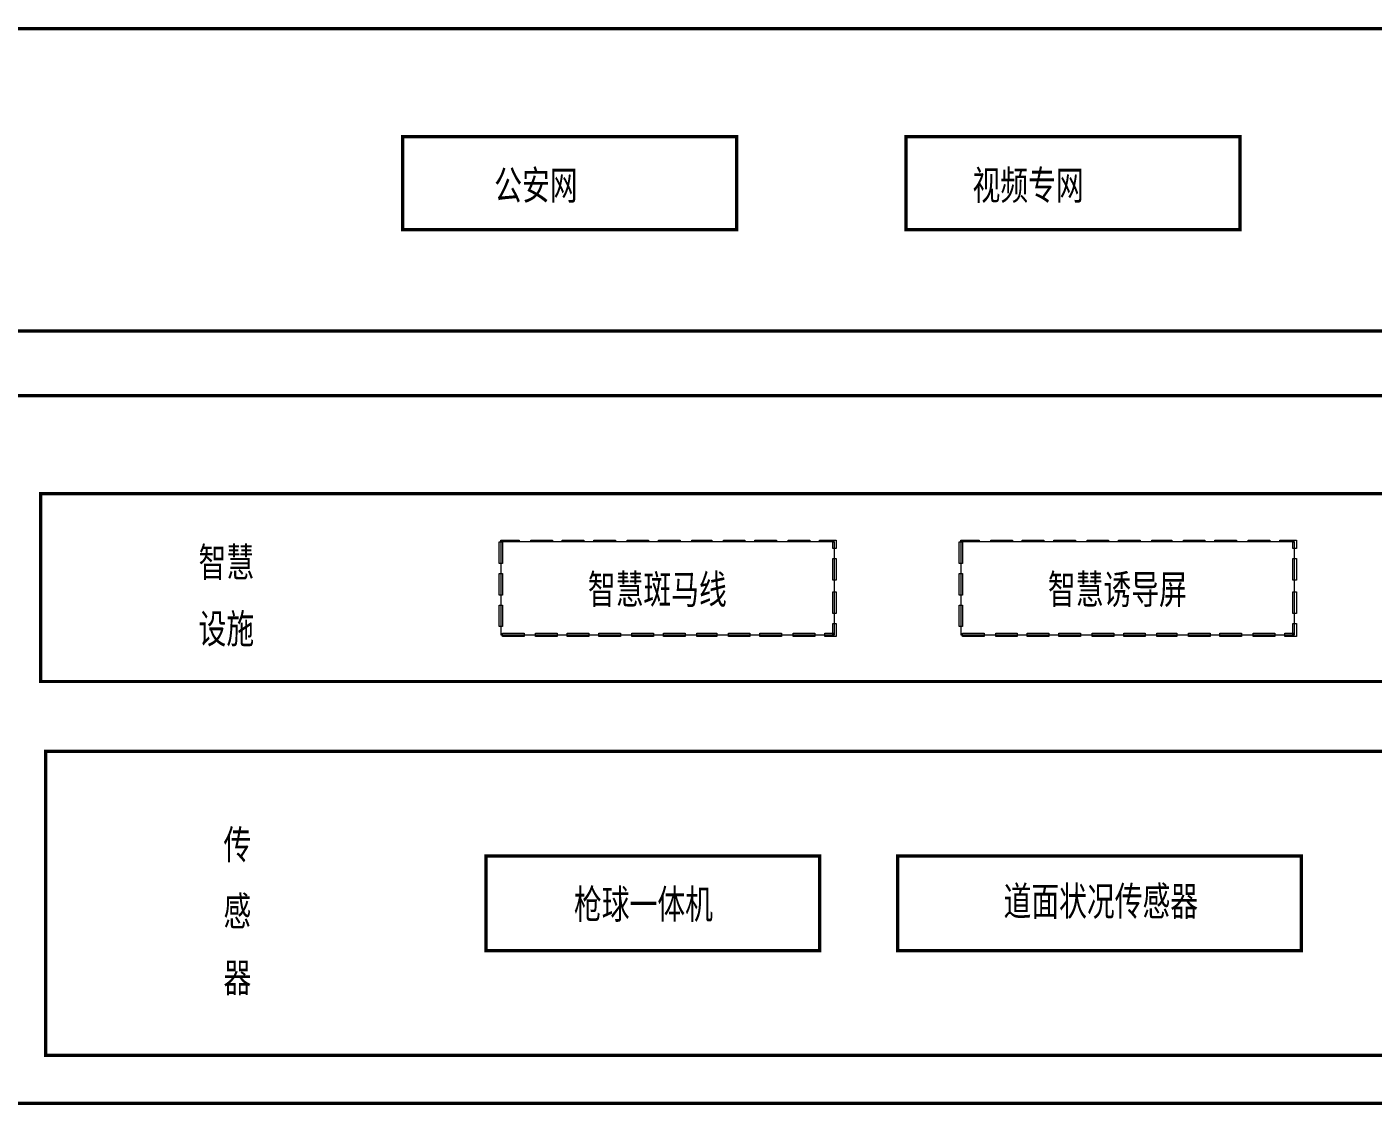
# Model space of a CAD drawing. Header units: millimetres. Extents: x 2630 to 3503, y 1668 to 1965.
# Drawn here: x 2722.8 to 2861.5, y 1746.4 to 1857.5 of the extents above; entities that cross this region are included whole.
import ezdxf

# ---------------------------------------------------------------- set-up
doc = ezdxf.new("R2010")
doc.units = ezdxf.units.MM
doc.styles.add('WMF-宋体1', font='', dxfattribs={"width": 0.7})
doc.styles.get('WMF-宋体1').set_extended_font_data('仿宋_GB2312')

msp = doc.modelspace()

# ---------------------------------------------------------------- linework, layer by layer
at = {"color": 7, "lineweight": 0, "const_width": 0.342}
for points in [[(2704.55, 1826.18), (2984.91, 1826.18), (2984.91, 1857.33), (2704.55, 1857.33), (2704.55, 1826.18)], [(2761.54, 1836.62), (2795.95, 1836.62), (2795.95, 1846.2), (2761.54, 1846.2), (2761.54, 1836.62)], [(2813.4, 1836.62), (2847.81, 1836.62), (2847.81, 1846.2), (2813.4, 1846.2), (2813.4, 1836.62)], [(2704.03, 1746.59), (2986.1, 1746.59), (2986.1, 1819.5), (2704.03, 1819.5), (2704.03, 1746.59)], [(2724.23, 1790.06), (2981.65, 1790.06), (2981.65, 1809.41), (2724.23, 1809.41), (2724.23, 1790.06)], [(2724.74, 1751.55), (2982.17, 1751.55), (2982.17, 1782.88), (2724.74, 1782.88), (2724.74, 1751.55)], [(2770.1, 1762.34), (2804.5, 1762.34), (2804.5, 1772.09), (2770.1, 1772.09), (2770.1, 1762.34)], [(2812.55, 1762.34), (2854.14, 1762.34), (2854.14, 1772.09), (2812.55, 1772.09), (2812.55, 1762.34)]]:
    msp.add_lwpolyline(points, close=True, dxfattribs=at)
at = {"color": 7, "lineweight": 0}
for points in [[(2704.55, 1857.33), (2704.55, 1826.18), (2984.91, 1826.18), (2984.91, 1857.33), (2704.55, 1857.33)], [(2761.54, 1846.2), (2761.54, 1836.62), (2795.95, 1836.62), (2795.95, 1846.2), (2761.54, 1846.2)], [(2813.4, 1846.2), (2813.4, 1836.62), (2847.81, 1836.62), (2847.81, 1846.2), (2813.4, 1846.2)], [(2704.03, 1819.5), (2704.03, 1746.59), (2986.1, 1746.59), (2986.1, 1819.5), (2704.03, 1819.5)], [(2724.23, 1809.41), (2724.23, 1790.06), (2981.65, 1790.06), (2981.65, 1809.41), (2724.23, 1809.41)], [(2771.81, 1804.44), (2771.81, 1802.22), (2771.47, 1802.22), (2771.47, 1804.44), (2771.81, 1804.44)], [(2773.52, 1804.44), (2771.64, 1804.44), (2771.64, 1804.61), (2773.52, 1804.61), (2773.52, 1804.44)], [(2771.64, 1804.44), (2771.64, 1794.86), (2806.04, 1794.86), (2806.04, 1804.44), (2771.64, 1804.44)], [(2771.64, 1804.44), (2771.64, 1794.86), (2806.04, 1794.86), (2806.04, 1804.44), (2771.64, 1804.44)], [(2776.95, 1804.44), (2774.72, 1804.44), (2774.72, 1804.61), (2776.95, 1804.61), (2776.95, 1804.44)], [(2780.2, 1804.44), (2777.97, 1804.44), (2777.97, 1804.61), (2780.2, 1804.61), (2780.2, 1804.44)], [(2783.45, 1804.44), (2781.23, 1804.44), (2781.23, 1804.61), (2783.45, 1804.61), (2783.45, 1804.44)], [(2786.87, 1804.44), (2784.65, 1804.44), (2784.65, 1804.61), (2786.87, 1804.61), (2786.87, 1804.44)], [(2790.13, 1804.44), (2787.9, 1804.44), (2787.9, 1804.61), (2790.13, 1804.61), (2790.13, 1804.44)], [(2793.38, 1804.44), (2791.32, 1804.44), (2791.32, 1804.61), (2793.38, 1804.61), (2793.38, 1804.44)], [(2796.8, 1804.44), (2794.58, 1804.44), (2794.58, 1804.61), (2796.8, 1804.61), (2796.8, 1804.44)], [(2800.05, 1804.44), (2797.83, 1804.44), (2797.83, 1804.61), (2800.05, 1804.61), (2800.05, 1804.44)], [(2803.48, 1804.44), (2801.25, 1804.44), (2801.25, 1804.61), (2803.48, 1804.61), (2803.48, 1804.44)], [(2805.87, 1803.76), (2805.87, 1804.44), (2806.04, 1804.44), (2804.5, 1804.44), (2804.5, 1804.61), (2806.21, 1804.61), (2806.21, 1803.76), (2805.87, 1803.76)], [(2819.22, 1804.44), (2819.22, 1802.22), (2818.88, 1802.22), (2818.88, 1804.44), (2819.22, 1804.44)], [(2820.93, 1804.44), (2819.05, 1804.44), (2819.05, 1804.61), (2820.93, 1804.61), (2820.93, 1804.44)], [(2819.05, 1804.44), (2819.05, 1794.86), (2853.45, 1794.86), (2853.45, 1804.44), (2819.05, 1804.44)], [(2824.36, 1804.44), (2822.13, 1804.44), (2822.13, 1804.61), (2824.36, 1804.61), (2824.36, 1804.44)], [(2827.61, 1804.44), (2825.38, 1804.44), (2825.38, 1804.61), (2827.61, 1804.61), (2827.61, 1804.44)], [(2830.86, 1804.44), (2828.64, 1804.44), (2828.64, 1804.61), (2830.86, 1804.61), (2830.86, 1804.44)], [(2834.28, 1804.44), (2832.06, 1804.44), (2832.06, 1804.61), (2834.28, 1804.61), (2834.28, 1804.44)], [(2837.54, 1804.44), (2835.31, 1804.44), (2835.31, 1804.61), (2837.54, 1804.61), (2837.54, 1804.44)], [(2840.79, 1804.44), (2838.74, 1804.44), (2838.74, 1804.61), (2840.79, 1804.61), (2840.79, 1804.44)], [(2844.21, 1804.44), (2841.99, 1804.44), (2841.99, 1804.61), (2844.21, 1804.61), (2844.21, 1804.44)], [(2847.46, 1804.44), (2845.24, 1804.44), (2845.24, 1804.61), (2847.46, 1804.61), (2847.46, 1804.44)], [(2850.89, 1804.44), (2848.66, 1804.44), (2848.66, 1804.61), (2850.89, 1804.61), (2850.89, 1804.44)], [(2853.28, 1803.76), (2853.28, 1804.44), (2853.45, 1804.44), (2851.91, 1804.44), (2851.91, 1804.61), (2853.63, 1804.61), (2853.63, 1803.76), (2853.28, 1803.76)], [(2805.87, 1800.5), (2805.87, 1802.73), (2806.21, 1802.73), (2806.21, 1800.5), (2805.87, 1800.5)], [(2853.28, 1800.5), (2853.28, 1802.73), (2853.63, 1802.73), (2853.63, 1800.5), (2853.28, 1800.5)], [(2771.81, 1801.19), (2771.81, 1798.96), (2771.47, 1798.96), (2771.47, 1801.19), (2771.81, 1801.19)], [(2819.22, 1801.19), (2819.22, 1798.96), (2818.88, 1798.96), (2818.88, 1801.19), (2819.22, 1801.19)], [(2771.81, 1797.94), (2771.81, 1795.71), (2771.47, 1795.71), (2771.47, 1797.94), (2771.81, 1797.94)], [(2805.87, 1797.08), (2805.87, 1799.31), (2806.21, 1799.31), (2806.21, 1797.08), (2805.87, 1797.08)], [(2819.22, 1797.94), (2819.22, 1795.71), (2818.88, 1795.71), (2818.88, 1797.94), (2819.22, 1797.94)], [(2853.28, 1797.08), (2853.28, 1799.31), (2853.63, 1799.31), (2853.63, 1797.08), (2853.28, 1797.08)], [(2805.02, 1795.03), (2806.04, 1795.03), (2805.87, 1794.86), (2805.87, 1796.05), (2806.21, 1796.05), (2806.21, 1794.69), (2805.02, 1794.69), (2805.02, 1795.03)], [(2852.43, 1795.03), (2853.45, 1795.03), (2853.28, 1794.86), (2853.28, 1796.05), (2853.63, 1796.05), (2853.63, 1794.69), (2852.43, 1794.69), (2852.43, 1795.03)], [(2771.81, 1795.03), (2774.04, 1795.03), (2774.04, 1794.69), (2771.81, 1794.69), (2771.81, 1795.03)], [(2775.23, 1795.03), (2777.46, 1795.03), (2777.46, 1794.69), (2775.23, 1794.69), (2775.23, 1795.03)], [(2778.49, 1795.03), (2780.71, 1795.03), (2780.71, 1794.69), (2778.49, 1794.69), (2778.49, 1795.03)], [(2781.74, 1795.03), (2783.96, 1795.03), (2783.96, 1794.69), (2781.74, 1794.69), (2781.74, 1795.03)], [(2785.16, 1795.03), (2787.39, 1795.03), (2787.39, 1794.69), (2785.16, 1794.69), (2785.16, 1795.03)], [(2788.41, 1795.03), (2790.64, 1795.03), (2790.64, 1794.69), (2788.41, 1794.69), (2788.41, 1795.03)], [(2791.84, 1795.03), (2793.89, 1795.03), (2793.89, 1794.69), (2791.84, 1794.69), (2791.84, 1795.03)], [(2795.09, 1795.03), (2797.31, 1795.03), (2797.31, 1794.69), (2795.09, 1794.69), (2795.09, 1795.03)], [(2798.34, 1795.03), (2800.57, 1795.03), (2800.57, 1794.69), (2798.34, 1794.69), (2798.34, 1795.03)], [(2801.76, 1795.03), (2803.99, 1795.03), (2803.99, 1794.69), (2801.76, 1794.69), (2801.76, 1795.03)], [(2819.22, 1795.03), (2821.45, 1795.03), (2821.45, 1794.69), (2819.22, 1794.69), (2819.22, 1795.03)], [(2822.65, 1795.03), (2824.87, 1795.03), (2824.87, 1794.69), (2822.65, 1794.69), (2822.65, 1795.03)], [(2825.9, 1795.03), (2828.12, 1795.03), (2828.12, 1794.69), (2825.9, 1794.69), (2825.9, 1795.03)], [(2829.15, 1795.03), (2831.38, 1795.03), (2831.38, 1794.69), (2829.15, 1794.69), (2829.15, 1795.03)], [(2832.57, 1795.03), (2834.8, 1795.03), (2834.8, 1794.69), (2832.57, 1794.69), (2832.57, 1795.03)], [(2835.83, 1795.03), (2838.05, 1795.03), (2838.05, 1794.69), (2835.83, 1794.69), (2835.83, 1795.03)], [(2839.25, 1795.03), (2841.3, 1795.03), (2841.3, 1794.69), (2839.25, 1794.69), (2839.25, 1795.03)], [(2842.5, 1795.03), (2844.73, 1795.03), (2844.73, 1794.69), (2842.5, 1794.69), (2842.5, 1795.03)], [(2845.75, 1795.03), (2847.98, 1795.03), (2847.98, 1794.69), (2845.75, 1794.69), (2845.75, 1795.03)], [(2849.18, 1795.03), (2851.4, 1795.03), (2851.4, 1794.69), (2849.18, 1794.69), (2849.18, 1795.03)], [(2724.74, 1782.88), (2724.74, 1751.55), (2982.17, 1751.55), (2982.17, 1782.88), (2724.74, 1782.88)], [(2770.1, 1772.09), (2770.1, 1762.34), (2804.5, 1762.34), (2804.5, 1772.09), (2770.1, 1772.09)], [(2812.55, 1772.09), (2812.55, 1762.34), (2854.14, 1762.34), (2854.14, 1772.09), (2812.55, 1772.09)]]:
    msp.add_lwpolyline(points, close=True, dxfattribs=at)

# ---------------------------------------------------------------- texts
at = {"color": 7, "lineweight": 0, "style": 'WMF-宋体1', "width": 0.7}
for s, p in [('公安网', (2770.96, 1839.7)), ('视频专网', (2820.25, 1839.7)), ('智慧', (2740.49, 1800.85)), ('智慧斑马线', (2780.61, 1798.06)), ('智慧诱导屏', (2828.02, 1798.06)), ('设施', (2740.49, 1794)), ('传', (2743.06, 1771.75)), ('枪球一体机', (2779.18, 1765.62)), ('道面状况传感器', (2823.45, 1765.93)), ('感', (2743.06, 1764.9)), ('器', (2743.06, 1758.06))]:
    msp.add_text(s, height=3, dxfattribs=at).set_placement(p)

doc.saveas('drawing.dxf')
